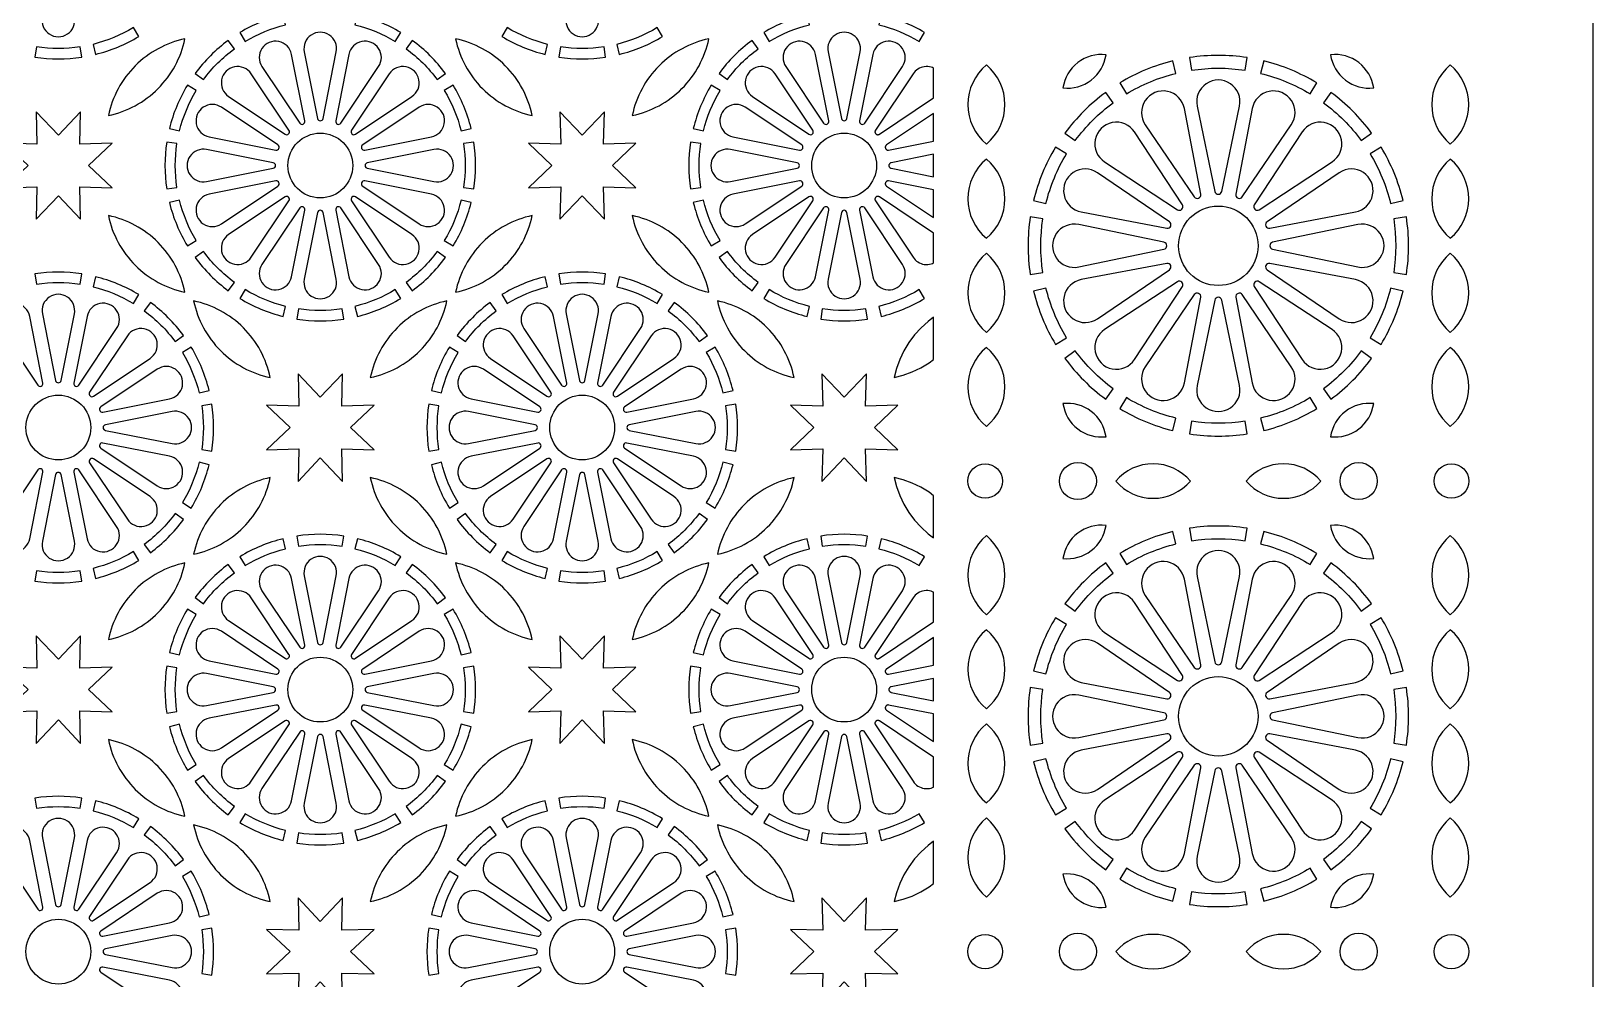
# Model space of a CAD drawing. Header units: millimetres. Extents: x 0 to 1380, y 140 to 1220.
# Drawn here: x 962.8 to 1380.2, y 672.7 to 925.8 of the extents above; entities that cross this region are included whole.
import ezdxf

# ---------------------------------------------------------------- set-up
doc = ezdxf.new("R2010")
doc.units = ezdxf.units.MM
doc.layers.add('CUT', color=1, linetype='CONTINUOUS')

msp = doc.modelspace()

# ---------------------------------------------------------------- linework, layer by layer
at = {"layer": 'CUT'}
for points in [[(0, 1220), (1380.15, 1220), (1380.15, 139.85), (0, 139.85)], [(1204, 915.958), (1203.734, 916.078), (1203.302, 916.22), (1202.859, 916.316), (1202.408, 916.366), (1201.955, 916.368), (1201.503, 916.324), (1201.058, 916.233), (1200.625, 916.096), (1200.209, 915.915), (1199.814, 915.693), (1199.445, 915.429), (1199.103, 915.129), (1198.797, 914.796), (1198.524, 914.431), (1188.442, 899.342), (1188.401, 899.274), (1188.369, 899.204), (1188.343, 899.131), (1188.326, 899.057), (1188.316, 898.98), (1188.313, 898.902), (1188.319, 898.826), (1188.332, 898.751), (1188.353, 898.676), (1188.381, 898.605), (1188.417, 898.537), (1188.46, 898.472), (1188.508, 898.412), (1188.562, 898.358), (1188.622, 898.31), (1188.687, 898.267), (1188.755, 898.231), (1188.826, 898.203), (1188.901, 898.182), (1188.976, 898.169), (1189.052, 898.163), (1189.13, 898.166), (1189.207, 898.176), (1189.281, 898.193), (1189.354, 898.219), (1189.424, 898.251), (1189.492, 898.292), (1204, 907.986)], [(984.442, 895.876), (975.793, 895.643), (976.026, 904.292), (970.075, 898.011), (964.124, 904.292), (964.357, 895.643), (955.708, 895.876), (961.989, 889.925), (955.708, 883.974), (964.357, 884.207), (964.124, 875.558), (970.075, 881.839), (976.026, 875.558), (975.793, 884.207), (984.442, 883.974), (978.161, 889.925)], [(1124.442, 895.876), (1115.793, 895.643), (1116.026, 904.292), (1110.075, 898.011), (1104.124, 904.292), (1104.357, 895.643), (1095.708, 895.876), (1101.989, 889.925), (1095.708, 883.974), (1104.357, 884.207), (1104.124, 875.558), (1110.075, 881.839), (1116.026, 875.558), (1115.793, 884.207), (1124.442, 883.974), (1118.161, 889.925)], [(1204, 903.837), (1191.408, 895.423), (1191.345, 895.376), (1191.289, 895.324), (1191.237, 895.266), (1191.192, 895.204), (1191.154, 895.137), (1191.122, 895.066), (1191.097, 894.994), (1191.081, 894.919), (1191.072, 894.842), (1191.071, 894.766), (1191.077, 894.688), (1191.092, 894.613), (1191.114, 894.539), (1191.144, 894.468), (1191.18, 894.4), (1191.224, 894.337), (1191.273, 894.278), (1191.329, 894.224), (1191.389, 894.176), (1191.453, 894.135), (1191.522, 894.101), (1191.594, 894.073), (1191.669, 894.053), (1191.744, 894.041), (1191.821, 894.036), (1191.898, 894.04), (1191.976, 894.051), (1204, 896.443)], [(1204, 892.926), (1192.65, 890.668), (1192.573, 890.648), (1192.5, 890.622), (1192.431, 890.588), (1192.366, 890.548), (1192.305, 890.501), (1192.249, 890.448), (1192.198, 890.39), (1192.155, 890.327), (1192.116, 890.26), (1192.086, 890.189), (1192.063, 890.115), (1192.047, 890.041), (1192.04, 889.963), (1192.04, 889.887), (1192.047, 889.809), (1192.063, 889.735), (1192.086, 889.661), (1192.116, 889.59), (1192.155, 889.523), (1192.198, 889.46), (1192.249, 889.402), (1192.305, 889.349), (1192.366, 889.302), (1192.431, 889.262), (1192.5, 889.228), (1192.573, 889.202), (1192.65, 889.182), (1204, 886.924)], [(1204, 883.407), (1191.976, 885.799), (1191.898, 885.81), (1191.821, 885.814), (1191.744, 885.809), (1191.669, 885.797), (1191.594, 885.777), (1191.522, 885.749), (1191.453, 885.715), (1191.389, 885.674), (1191.329, 885.626), (1191.273, 885.572), (1191.224, 885.513), (1191.18, 885.45), (1191.144, 885.382), (1191.114, 885.311), (1191.092, 885.237), (1191.077, 885.162), (1191.071, 885.084), (1191.072, 885.008), (1191.081, 884.931), (1191.097, 884.856), (1191.122, 884.784), (1191.154, 884.713), (1191.192, 884.646), (1191.237, 884.584), (1191.289, 884.526), (1191.345, 884.474), (1191.408, 884.427), (1204, 876.013)], [(1204, 871.864), (1189.492, 881.558), (1189.424, 881.599), (1189.354, 881.631), (1189.281, 881.657), (1189.207, 881.674), (1189.13, 881.684), (1189.052, 881.687), (1188.976, 881.681), (1188.901, 881.668), (1188.826, 881.647), (1188.755, 881.619), (1188.687, 881.583), (1188.622, 881.54), (1188.562, 881.492), (1188.508, 881.438), (1188.46, 881.378), (1188.417, 881.313), (1188.381, 881.245), (1188.353, 881.174), (1188.332, 881.099), (1188.319, 881.024), (1188.313, 880.948), (1188.316, 880.87), (1188.326, 880.793), (1188.343, 880.719), (1188.369, 880.646), (1188.401, 880.576), (1188.442, 880.508), (1198.524, 865.419), (1198.797, 865.054), (1199.103, 864.721), (1199.445, 864.421), (1199.814, 864.157), (1200.209, 863.935), (1200.625, 863.754), (1201.058, 863.617), (1201.503, 863.526), (1201.955, 863.482), (1202.408, 863.484), (1202.859, 863.534), (1203.302, 863.63), (1203.734, 863.772), (1204, 863.892)], [(1204, 849.394), (1202.534, 848.303), (1200.629, 846.576), (1198.901, 844.67), (1197.366, 842.607), (1196.038, 840.405), (1194.93, 838.084), (1194.053, 835.667), (1193.445, 833.295), (1195.817, 833.903), (1198.234, 834.78), (1200.555, 835.888), (1202.757, 837.216), (1204, 838.141)], [(1054.442, 825.876), (1045.793, 825.643), (1046.026, 834.292), (1040.075, 828.011), (1034.124, 834.292), (1034.357, 825.643), (1025.708, 825.876), (1031.989, 819.925), (1025.708, 813.974), (1034.357, 814.207), (1034.124, 805.558), (1040.075, 811.839), (1046.026, 805.558), (1045.793, 814.207), (1054.442, 813.974), (1048.161, 819.925)], [(1194.442, 825.876), (1185.793, 825.643), (1186.026, 834.292), (1180.075, 828.011), (1174.124, 834.292), (1174.357, 825.643), (1165.708, 825.876), (1171.989, 819.925), (1165.708, 813.974), (1174.357, 814.207), (1174.124, 805.558), (1180.075, 811.839), (1186.026, 805.558), (1185.793, 814.207), (1194.442, 813.974), (1188.161, 819.925)], [(1204, 801.709), (1202.757, 802.634), (1200.555, 803.962), (1198.234, 805.07), (1195.817, 805.947), (1193.445, 806.555), (1194.053, 804.183), (1194.93, 801.766), (1196.038, 799.445), (1197.366, 797.243), (1198.901, 795.18), (1200.629, 793.274), (1202.534, 791.547), (1204, 790.456)], [(1204, 775.958), (1203.734, 776.078), (1203.302, 776.22), (1202.859, 776.316), (1202.408, 776.366), (1201.955, 776.368), (1201.503, 776.324), (1201.058, 776.233), (1200.625, 776.096), (1200.209, 775.915), (1199.814, 775.693), (1199.445, 775.429), (1199.103, 775.129), (1198.797, 774.796), (1198.524, 774.431), (1188.442, 759.342), (1188.401, 759.274), (1188.369, 759.204), (1188.343, 759.131), (1188.326, 759.057), (1188.316, 758.98), (1188.313, 758.902), (1188.319, 758.826), (1188.332, 758.751), (1188.353, 758.676), (1188.381, 758.605), (1188.417, 758.537), (1188.46, 758.472), (1188.508, 758.412), (1188.562, 758.358), (1188.622, 758.31), (1188.687, 758.267), (1188.755, 758.231), (1188.826, 758.203), (1188.901, 758.182), (1188.976, 758.169), (1189.052, 758.163), (1189.13, 758.166), (1189.207, 758.176), (1189.281, 758.193), (1189.354, 758.219), (1189.424, 758.251), (1189.492, 758.292), (1204, 767.986)], [(984.442, 755.876), (975.793, 755.643), (976.026, 764.292), (970.075, 758.011), (964.124, 764.292), (964.357, 755.643), (955.708, 755.876), (961.989, 749.925), (955.708, 743.974), (964.357, 744.207), (964.124, 735.558), (970.075, 741.839), (976.026, 735.558), (975.793, 744.207), (984.442, 743.974), (978.161, 749.925)], [(1124.442, 755.876), (1115.793, 755.643), (1116.026, 764.292), (1110.075, 758.011), (1104.124, 764.292), (1104.357, 755.643), (1095.708, 755.876), (1101.989, 749.925), (1095.708, 743.974), (1104.357, 744.207), (1104.124, 735.558), (1110.075, 741.839), (1116.026, 735.558), (1115.793, 744.207), (1124.442, 743.974), (1118.161, 749.925)], [(1204, 763.837), (1191.408, 755.423), (1191.345, 755.376), (1191.289, 755.324), (1191.237, 755.266), (1191.192, 755.204), (1191.154, 755.137), (1191.122, 755.066), (1191.097, 754.994), (1191.081, 754.919), (1191.072, 754.842), (1191.071, 754.766), (1191.077, 754.688), (1191.092, 754.613), (1191.114, 754.539), (1191.144, 754.468), (1191.18, 754.4), (1191.224, 754.337), (1191.273, 754.278), (1191.329, 754.224), (1191.389, 754.176), (1191.453, 754.135), (1191.522, 754.101), (1191.594, 754.073), (1191.669, 754.053), (1191.744, 754.041), (1191.821, 754.036), (1191.898, 754.04), (1191.976, 754.051), (1204, 756.443)], [(1204, 752.926), (1192.65, 750.668), (1192.573, 750.648), (1192.5, 750.622), (1192.431, 750.588), (1192.366, 750.548), (1192.305, 750.501), (1192.249, 750.448), (1192.198, 750.39), (1192.155, 750.327), (1192.116, 750.26), (1192.086, 750.189), (1192.063, 750.115), (1192.047, 750.041), (1192.04, 749.963), (1192.04, 749.887), (1192.047, 749.809), (1192.063, 749.735), (1192.086, 749.661), (1192.116, 749.59), (1192.155, 749.523), (1192.198, 749.46), (1192.249, 749.402), (1192.305, 749.349), (1192.366, 749.302), (1192.431, 749.262), (1192.5, 749.228), (1192.573, 749.202), (1192.65, 749.182), (1204, 746.924)], [(1204, 743.407), (1191.976, 745.799), (1191.898, 745.81), (1191.821, 745.814), (1191.744, 745.809), (1191.669, 745.797), (1191.594, 745.777), (1191.522, 745.749), (1191.453, 745.715), (1191.389, 745.674), (1191.329, 745.626), (1191.273, 745.572), (1191.224, 745.513), (1191.18, 745.45), (1191.144, 745.382), (1191.114, 745.311), (1191.092, 745.237), (1191.077, 745.162), (1191.071, 745.084), (1191.072, 745.008), (1191.081, 744.931), (1191.097, 744.856), (1191.122, 744.784), (1191.154, 744.713), (1191.192, 744.646), (1191.237, 744.584), (1191.289, 744.526), (1191.345, 744.474), (1191.408, 744.427), (1204, 736.013)], [(1204, 731.864), (1189.492, 741.558), (1189.424, 741.599), (1189.354, 741.631), (1189.281, 741.657), (1189.207, 741.674), (1189.13, 741.684), (1189.052, 741.687), (1188.976, 741.681), (1188.901, 741.668), (1188.826, 741.647), (1188.755, 741.619), (1188.687, 741.583), (1188.622, 741.54), (1188.562, 741.492), (1188.508, 741.438), (1188.46, 741.378), (1188.417, 741.313), (1188.381, 741.245), (1188.353, 741.174), (1188.332, 741.099), (1188.319, 741.024), (1188.313, 740.948), (1188.316, 740.87), (1188.326, 740.793), (1188.343, 740.719), (1188.369, 740.646), (1188.401, 740.576), (1188.442, 740.508), (1198.524, 725.419), (1198.797, 725.054), (1199.103, 724.721), (1199.445, 724.421), (1199.814, 724.157), (1200.209, 723.935), (1200.625, 723.754), (1201.058, 723.617), (1201.503, 723.526), (1201.955, 723.482), (1202.408, 723.484), (1202.859, 723.534), (1203.302, 723.63), (1203.734, 723.772), (1204, 723.892)], [(1204, 709.394), (1202.534, 708.303), (1200.629, 706.576), (1198.901, 704.67), (1197.366, 702.607), (1196.038, 700.405), (1194.93, 698.084), (1194.053, 695.667), (1193.445, 693.295), (1195.817, 693.903), (1198.234, 694.78), (1200.555, 695.888), (1202.757, 697.216), (1204, 698.141)], [(1048.161, 679.925), (1054.442, 685.876), (1045.793, 685.643), (1046.026, 694.292), (1040.075, 688.011), (1034.124, 694.292), (1034.357, 685.643), (1025.708, 685.876), (1031.989, 679.925), (1025.708, 673.974), (1034.357, 674.207), (1034.124, 665.558), (1040.075, 671.839), (1046.026, 665.558), (1045.793, 674.207), (1054.442, 673.974)], [(1188.161, 679.925), (1194.442, 685.876), (1185.793, 685.643), (1186.026, 694.292), (1180.075, 688.011), (1174.124, 694.292), (1174.357, 685.643), (1165.708, 685.876), (1171.989, 679.925), (1165.708, 673.974), (1174.357, 674.207), (1174.124, 665.558), (1180.075, 671.839), (1186.026, 665.558), (1185.793, 674.207), (1194.442, 673.974)]]:
    msp.add_lwpolyline(points, close=True, dxfattribs=at)
for points in [[(969.333, 947.352), (965.792, 929.549, 1.2185037), (974.358, 929.549), (970.817, 947.352, 0.8206783)], [(1109.333, 947.352), (1105.792, 929.549, 1.2185037), (1114.358, 929.549), (1110.817, 947.352, 0.8206783)], [(979.988, 919.622, 0.0759046), (991.564, 924.416), (990.131, 926.775, -0.0758398), (979.334, 922.303)], [(1030.162, 930.228, 0.0759046), (1018.586, 925.434), (1020.019, 923.075, -0.0758398), (1030.816, 927.547)], [(1061.564, 925.434, 0.0759046), (1049.988, 930.228), (1049.334, 927.547, -0.0758398), (1060.131, 923.075)], [(1088.586, 924.416, 0.0759046), (1100.162, 919.622), (1100.816, 922.303, -0.0758398), (1090.019, 926.775)], [(1119.988, 919.622, 0.0759046), (1131.564, 924.416), (1130.131, 926.775, -0.0758398), (1119.334, 922.303)], [(1170.162, 930.228, 0.0759046), (1158.586, 925.434), (1160.019, 923.075, -0.0758398), (1170.816, 927.547)], [(1201.564, 925.434, 0.0759046), (1189.988, 930.228), (1189.334, 927.547, -0.0758398), (1200.131, 923.075)], [(990.629, 916.576, 0.1456685), (983.438, 903.288, 0.1456685), (996.726, 910.479, 0.1456685), (1003.917, 923.767, 0.1456685)], [(1015.493, 923.367, 0.0759044), (1006.633, 914.507), (1008.86, 912.877, -0.0758399), (1017.123, 921.14)], [(1035.949, 901.824), (1032.408, 919.627, 1.2185033), (1024.493, 916.349), (1034.578, 901.257, 0.8206798)], [(1040.817, 902.498), (1044.358, 920.301, 1.2185037), (1035.792, 920.301), (1039.333, 902.498, 0.8206783)], [(1045.572, 901.257), (1055.657, 916.349, 1.2185033), (1047.742, 919.627), (1044.201, 901.824, 0.8206798)], [(1073.517, 914.507, 0.0759044), (1064.657, 923.367), (1063.027, 921.14, -0.0758399), (1071.29, 912.877)], [(1083.424, 910.479, 0.1456685), (1096.712, 903.288, 0.1456685), (1089.521, 916.576, 0.1456685), (1076.233, 923.767, 0.1456685)], [(1130.629, 916.576, 0.1456685), (1123.438, 903.288, 0.1456685), (1136.726, 910.479, 0.1456685), (1143.917, 923.767, 0.1456685)], [(1155.493, 923.367, 0.0759044), (1146.633, 914.507), (1148.86, 912.877, -0.0758399), (1157.123, 921.14)], [(1175.949, 901.824), (1172.408, 919.627, 1.2185033), (1164.493, 916.349), (1174.578, 901.257, 0.8206798)], [(1180.817, 902.498), (1184.358, 920.301, 1.2185037), (1175.792, 920.301), (1179.333, 902.498, 0.8206783)], [(1185.572, 901.257), (1195.657, 916.349, 1.2185033), (1187.742, 919.627), (1184.201, 901.824, 0.8206798)], [(963.811, 918.896, 0.0759046), (976.339, 918.896), (975.918, 921.623, -0.0758397), (964.232, 921.623)], [(1103.811, 918.896, 0.0759046), (1116.339, 918.896), (1115.918, 921.623, -0.0758397), (1104.232, 921.623)], [(1250.077, 919.513, 0.1947317), (1242.526, 917.424, 0.1947318), (1238.554, 910.669, 0.1947317), (1246.105, 912.758, 0.1947318)], [(1272.906, 915.382, -0.0760181), (1287.244, 915.382), (1287.766, 918.756, 0.0760714), (1272.384, 918.756)], [(1321.596, 910.669, 0.1947318), (1317.624, 917.424, 0.1947317), (1310.073, 919.513, 0.1947318), (1314.045, 912.758, 0.1947317)], [(1031.71, 899.34), (1021.625, 914.432, 1.2185039), (1015.568, 908.375), (1030.66, 898.29, 0.8206772)], [(1049.49, 898.29), (1064.582, 908.375, 1.2185039), (1058.525, 914.432), (1048.44, 899.34, 0.8206772)], [(1171.71, 899.34), (1161.625, 914.432, 1.2185039), (1155.568, 908.375), (1170.66, 898.29, 0.8206772)], [(1218.1, 895.636, 0.2224801), (1223.05, 906.211, 0.2224801), (1218.1, 916.785, 0.2224801), (1213.15, 906.211, 0.2224801)], [(1255.509, 909.069, -0.0760181), (1268.756, 914.557), (1267.947, 917.874, 0.0760714), (1253.736, 911.987)], [(1291.394, 914.557, -0.0760181), (1304.641, 909.069), (1306.414, 911.987, 0.0760714), (1292.203, 917.874)], [(1342.05, 895.636, 0.2224801), (1347, 906.211, 0.2224801), (1342.05, 916.785, 0.2224801), (1337.1, 906.211, 0.2224801)], [(1004.566, 911.414, 0.0759046), (999.772, 899.838), (1002.453, 899.184, -0.0758398), (1006.925, 909.981)], [(1080.378, 899.838, 0.0759046), (1075.584, 911.414), (1073.225, 909.981, -0.0758398), (1077.697, 899.184)], [(1144.566, 911.414, 0.0759046), (1139.772, 899.838), (1142.453, 899.184, -0.0758398), (1146.925, 909.981)], [(1275.372, 882.264), (1271.027, 905.141, 1.2293119), (1260.561, 900.806), (1273.665, 881.557, 0.8134632)], [(1280.999, 883.016), (1285.739, 905.814, 1.229312), (1274.411, 905.814), (1279.151, 883.016, 0.8134629)], [(1286.485, 881.557), (1299.589, 900.806, 1.2293119), (1289.123, 905.141), (1284.778, 882.264, 0.8134632)], [(1028.743, 895.422), (1013.651, 905.507, 1.2185033), (1010.373, 897.592), (1028.176, 894.051, 0.8206798)], [(1051.974, 894.051), (1069.777, 897.592, 1.2185033), (1066.499, 905.507), (1051.407, 895.422, 0.8206798)], [(1168.743, 895.422), (1153.651, 905.507, 1.2185033), (1150.373, 897.592), (1168.176, 894.051, 0.8206798)], [(1241.852, 896.58, -0.0760181), (1251.991, 906.719), (1249.975, 909.474, 0.0760714), (1239.098, 898.597)], [(1308.159, 906.719, -0.0760181), (1318.298, 896.58), (1321.052, 898.597, 0.0760714), (1310.175, 909.474)], [(1270.461, 879.417), (1257.692, 898.889, 1.229312), (1249.682, 890.879), (1269.155, 878.11, 0.8134629)], [(1290.995, 878.11), (1310.468, 890.879, 1.229312), (1302.458, 898.889), (1289.689, 879.417, 0.8134629)], [(999.046, 896.189, 0.0759046), (999.046, 883.661), (1001.773, 884.082, -0.0758397), (1001.773, 895.768)], [(1027.502, 890.667), (1009.699, 894.208, 1.2185037), (1009.699, 885.642), (1027.502, 889.183, 0.8206783)], [(1052.648, 889.183), (1070.451, 885.642, 1.2185037), (1070.451, 894.208), (1052.648, 890.667, 0.8206783)], [(1081.104, 883.661, 0.0759046), (1081.104, 896.189), (1078.377, 895.768, -0.0758397), (1078.377, 884.082)], [(1139.046, 896.189, 0.0759046), (1139.046, 883.661), (1141.773, 884.082, -0.0758397), (1141.773, 895.768)], [(1167.502, 890.667), (1149.699, 894.208, 1.2185037), (1149.699, 885.642), (1167.502, 889.183, 0.8206783)], [(1234.015, 879.815, -0.0760181), (1239.502, 893.063), (1236.584, 894.836, 0.0760714), (1230.698, 880.624)], [(1320.648, 893.063, -0.0760181), (1326.135, 879.815), (1329.452, 880.624, 0.0760714), (1323.566, 894.836)], [(1218.1, 870.493, 0.2224801), (1223.05, 881.068, 0.2224801), (1218.1, 891.642, 0.2224801), (1213.15, 881.068, 0.2224801)], [(1267.014, 874.906), (1247.766, 888.01, 1.2293118), (1243.43, 877.545), (1266.307, 873.2, 0.8134636)], [(1293.843, 873.2), (1316.72, 877.545, 1.2293118), (1312.384, 888.01), (1293.136, 874.906, 0.8134636)], [(1342.05, 870.493, 0.2224801), (1347, 881.068, 0.2224801), (1342.05, 891.642, 0.2224801), (1337.1, 881.068, 0.2224801)], [(1028.176, 885.799), (1010.373, 882.258, 1.2185033), (1013.651, 874.343), (1028.743, 884.428, 0.8206798)], [(1051.407, 884.428), (1066.499, 874.343, 1.2185033), (1069.777, 882.258), (1051.974, 885.799, 0.8206798)], [(1168.176, 885.799), (1150.373, 882.258, 1.2185033), (1153.651, 874.343), (1168.743, 884.428, 0.8206798)], [(999.772, 880.012, 0.0759046), (1004.566, 868.436), (1006.925, 869.869, -0.0758398), (1002.453, 880.666)], [(1030.66, 881.56), (1015.568, 871.475, 1.2185039), (1021.625, 865.418), (1031.71, 880.51, 0.8206772)], [(1048.44, 880.51), (1058.525, 865.418, 1.2185039), (1064.582, 871.475), (1049.49, 881.56, 0.8206772)], [(1075.584, 868.436, 0.0759046), (1080.378, 880.012), (1077.697, 880.666, -0.0758398), (1073.225, 869.869)], [(1139.772, 880.012, 0.0759046), (1144.566, 868.436), (1146.925, 869.869, -0.0758398), (1142.453, 880.666)], [(1170.66, 881.56), (1155.568, 871.475, 1.2185039), (1161.625, 865.418), (1171.71, 880.51, 0.8206772)], [(996.726, 869.371, 0.1456685), (983.438, 876.562, 0.1456685), (990.629, 863.274, 0.1456685), (1003.917, 856.083, 0.1456685)], [(1034.578, 878.593), (1024.493, 863.501, 1.2185033), (1032.408, 860.223), (1035.949, 878.026, 0.8206798)], [(1039.333, 877.352), (1035.792, 859.549, 1.2185037), (1044.358, 859.549), (1040.817, 877.352, 0.8206783)], [(1044.201, 878.026), (1047.742, 860.223, 1.2185033), (1055.657, 863.501), (1045.572, 878.593, 0.8206798)], [(1089.521, 863.274, 0.1456685), (1096.712, 876.562, 0.1456685), (1083.424, 869.371, 0.1456685), (1076.233, 856.083, 0.1456685)], [(1136.726, 869.371, 0.1456685), (1123.438, 876.562, 0.1456685), (1130.629, 863.274, 0.1456685), (1143.917, 856.083, 0.1456685)], [(1174.578, 878.593), (1164.493, 863.501, 1.2185033), (1172.408, 860.223), (1175.949, 878.026, 0.8206798)], [(1179.333, 877.352), (1175.792, 859.549, 1.2185037), (1184.358, 859.549), (1180.817, 877.352, 0.8206783)], [(1184.201, 878.026), (1187.742, 860.223, 1.2185033), (1195.657, 863.501), (1185.572, 878.593, 0.8206798)], [(1233.189, 861.327, -0.076018), (1233.189, 875.666), (1229.815, 876.187, 0.0760715), (1229.815, 860.806)], [(1265.556, 869.421), (1242.757, 874.161, 1.229312), (1242.757, 862.832), (1265.556, 867.572, 0.8134626)], [(1294.594, 867.572), (1317.393, 862.832, 1.229312), (1317.393, 874.161), (1294.594, 869.421, 0.8134626)], [(1326.961, 875.666, -0.076018), (1326.961, 861.327), (1330.335, 860.806, 0.0760715), (1330.335, 876.187)], [(1006.633, 865.343, 0.0759044), (1015.493, 856.483), (1017.123, 858.71, -0.0758399), (1008.86, 866.973)], [(1064.657, 856.483, 0.0759044), (1073.517, 865.343), (1071.29, 866.973, -0.0758399), (1063.027, 858.71)], [(1146.633, 865.343, 0.0759044), (1155.493, 856.483), (1157.123, 858.71, -0.0758399), (1148.86, 866.973)], [(1218.1, 845.351, 0.2224801), (1223.05, 855.925, 0.2224801), (1218.1, 866.499, 0.2224801), (1213.15, 855.925, 0.2224801)], [(1342.05, 845.351, 0.2224801), (1347, 855.925, 0.2224801), (1342.05, 866.499, 0.2224801), (1337.1, 855.925, 0.2224801)], [(976.339, 860.954, 0.0759046), (963.811, 860.954), (964.232, 858.227, -0.0758397), (975.918, 858.227)], [(991.564, 855.434, 0.0759046), (979.988, 860.228), (979.334, 857.547, -0.0758398), (990.131, 853.075)], [(1100.162, 860.228, 0.0759046), (1088.586, 855.434), (1090.019, 853.075, -0.0758398), (1100.816, 857.547)], [(1116.339, 860.954, 0.0759046), (1103.811, 860.954), (1104.232, 858.227, -0.0758397), (1115.918, 858.227)], [(1131.564, 855.434, 0.0759046), (1119.988, 860.228), (1119.334, 857.547, -0.0758398), (1130.131, 853.075)], [(1266.307, 863.793), (1243.43, 859.448, 1.2293118), (1247.766, 848.983), (1267.014, 862.087, 0.8134636)], [(1293.136, 862.087), (1312.384, 848.983, 1.2293118), (1316.72, 859.448), (1293.843, 863.793, 0.8134636)], [(970.817, 832.498), (974.358, 850.301, 1.2185037), (965.792, 850.301), (969.333, 832.498, 0.8206783)], [(1018.586, 854.416, 0.0759046), (1030.162, 849.622), (1030.816, 852.303, -0.0758398), (1020.019, 856.775)], [(1049.988, 849.622, 0.0759046), (1061.564, 854.416), (1060.131, 856.775, -0.0758398), (1049.334, 852.303)], [(1110.817, 832.498), (1114.358, 850.301, 1.2185037), (1105.792, 850.301), (1109.333, 832.498, 0.8206783)], [(1158.586, 854.416, 0.0759046), (1170.162, 849.622), (1170.816, 852.303, -0.0758398), (1160.019, 856.775)], [(1189.988, 849.622, 0.0759046), (1201.564, 854.416), (1200.131, 856.775, -0.0758398), (1189.334, 852.303)], [(1239.502, 843.93, -0.0760181), (1234.015, 857.178), (1230.698, 856.369, 0.0760714), (1236.584, 842.157)], [(1269.155, 858.882), (1249.682, 846.113, 1.229312), (1257.692, 838.104), (1270.461, 857.576, 0.8134629)], [(1273.665, 855.436), (1260.561, 836.187, 1.2293119), (1271.027, 831.852), (1275.372, 854.729, 0.8134632)], [(1284.778, 854.729), (1289.123, 831.852, 1.2293119), (1299.589, 836.187), (1286.485, 855.436, 0.8134632)], [(1289.689, 857.576), (1302.458, 838.104, 1.229312), (1310.468, 846.113), (1290.995, 858.882, 0.8134629)], [(1326.135, 857.178, -0.0760181), (1320.648, 843.93), (1323.566, 842.157, 0.0760714), (1329.452, 856.369)], [(965.949, 831.824), (962.408, 849.627, 1.2185033), (954.493, 846.349), (964.578, 831.257, 0.8206798)], [(975.572, 831.257), (985.657, 846.349, 1.2185033), (977.742, 849.627), (974.201, 831.824, 0.8206798)], [(1003.517, 844.507, 0.0759044), (994.657, 853.367), (993.027, 851.14, -0.0758399), (1001.29, 842.877)], [(1013.424, 840.479, 0.1456685), (1026.712, 833.288, 0.1456685), (1019.521, 846.576, 0.1456685), (1006.233, 853.767, 0.1456685)], [(1033.811, 848.896, 0.0759046), (1046.339, 848.896), (1045.918, 851.623, -0.0758397), (1034.232, 851.623)], [(1060.629, 846.576, 0.1456685), (1053.438, 833.288, 0.1456685), (1066.726, 840.479, 0.1456685), (1073.917, 853.767, 0.1456685)], [(1085.493, 853.367, 0.0759044), (1076.633, 844.507), (1078.86, 842.877, -0.0758399), (1087.123, 851.14)], [(1105.949, 831.824), (1102.408, 849.627, 1.2185033), (1094.493, 846.349), (1104.578, 831.257, 0.8206798)], [(1115.572, 831.257), (1125.657, 846.349, 1.2185033), (1117.742, 849.627), (1114.201, 831.824, 0.8206798)], [(1143.517, 844.507, 0.0759044), (1134.657, 853.367), (1133.027, 851.14, -0.0758399), (1141.29, 842.877)], [(1153.424, 840.479, 0.1456685), (1166.712, 833.288, 0.1456685), (1159.521, 846.576, 0.1456685), (1146.233, 853.767, 0.1456685)], [(1173.811, 848.896, 0.0759046), (1186.339, 848.896), (1185.918, 851.623, -0.0758397), (1174.232, 851.623)], [(1279.151, 853.977), (1274.411, 831.179, 1.229312), (1285.739, 831.179), (1280.999, 853.977, 0.8134629)], [(979.49, 828.29), (994.582, 838.375, 1.2185039), (988.525, 844.432), (978.44, 829.34, 0.8206772)], [(1101.71, 829.34), (1091.625, 844.432, 1.2185039), (1085.568, 838.375), (1100.66, 828.29, 0.8206772)], [(1119.49, 828.29), (1134.582, 838.375, 1.2185039), (1128.525, 844.432), (1118.44, 829.34, 0.8206772)], [(1010.378, 829.838, 0.0759046), (1005.584, 841.414), (1003.225, 839.981, -0.0758398), (1007.697, 829.184)], [(1074.566, 841.414, 0.0759046), (1069.772, 829.838), (1072.453, 829.184, -0.0758398), (1076.925, 839.981)], [(1150.378, 829.838, 0.0759046), (1145.584, 841.414), (1143.225, 839.981, -0.0758398), (1147.697, 829.184)], [(1218.1, 820.208, 0.2224801), (1223.05, 830.782, 0.2224801), (1218.1, 841.357, 0.2224801), (1213.15, 830.782, 0.2224801)], [(1251.991, 830.274, -0.0760181), (1241.852, 840.413), (1239.098, 838.396, 0.0760714), (1249.975, 827.519)], [(1318.298, 840.413, -0.0760181), (1308.159, 830.274), (1310.175, 827.519, 0.0760714), (1321.052, 838.396)], [(1342.05, 820.208, 0.2224801), (1347, 830.782, 0.2224801), (1342.05, 841.357, 0.2224801), (1337.1, 830.782, 0.2224801)], [(981.974, 824.051), (999.777, 827.592, 1.2185033), (996.499, 835.507), (981.407, 825.422, 0.8206798)], [(1098.743, 825.422), (1083.651, 835.507, 1.2185033), (1080.373, 827.592), (1098.176, 824.051, 0.8206798)], [(1121.974, 824.051), (1139.777, 827.592, 1.2185033), (1136.499, 835.507), (1121.407, 825.422, 0.8206798)], [(1238.554, 826.324, 0.1947318), (1242.526, 819.569, 0.1947317), (1250.077, 817.48, 0.1947318), (1246.105, 824.235, 0.1947317)], [(1268.756, 822.436, -0.076018), (1255.509, 827.924), (1253.736, 825.005, 0.0760715), (1267.947, 819.119)], [(1304.641, 827.924, -0.076018), (1291.394, 822.436), (1292.203, 819.119, 0.0760715), (1306.414, 825.005)], [(1310.073, 817.48, 0.1947317), (1317.624, 819.569, 0.1947318), (1321.596, 826.324, 0.1947317), (1314.045, 824.235, 0.1947318)], [(982.648, 819.183), (1000.451, 815.642, 1.2185037), (1000.451, 824.208), (982.648, 820.667, 0.8206783)], [(1011.104, 813.661, 0.0759046), (1011.104, 826.189), (1008.377, 825.768, -0.0758397), (1008.377, 814.082)], [(1069.046, 826.189, 0.0759046), (1069.046, 813.661), (1071.773, 814.082, -0.0758397), (1071.773, 825.768)], [(1097.502, 820.667), (1079.699, 824.208, 1.2185037), (1079.699, 815.642), (1097.502, 819.183, 0.8206783)], [(1122.648, 819.183), (1140.451, 815.642, 1.2185037), (1140.451, 824.208), (1122.648, 820.667, 0.8206783)], [(1151.104, 813.661, 0.0759046), (1151.104, 826.189), (1148.377, 825.768, -0.0758397), (1148.377, 814.082)], [(1287.244, 821.61, -0.0760182), (1272.906, 821.61), (1272.384, 818.237, 0.0760713), (1287.766, 818.237)], [(981.407, 814.428), (996.499, 804.343, 1.2185033), (999.777, 812.258), (981.974, 815.799, 0.8206798)], [(1098.176, 815.799), (1080.373, 812.258, 1.2185033), (1083.651, 804.343), (1098.743, 814.428, 0.8206798)], [(1121.407, 814.428), (1136.499, 804.343, 1.2185033), (1139.777, 812.258), (1121.974, 815.799, 0.8206798)], [(978.44, 810.51), (988.525, 795.418, 1.2185039), (994.582, 801.475), (979.49, 811.56, 0.8206772)], [(1005.584, 798.436, 0.0759046), (1010.378, 810.012), (1007.697, 810.666, -0.0758398), (1003.225, 799.869)], [(1069.772, 810.012, 0.0759046), (1074.566, 798.436), (1076.925, 799.869, -0.0758398), (1072.453, 810.666)], [(1100.66, 811.56), (1085.568, 801.475, 1.2185039), (1091.625, 795.418), (1101.71, 810.51, 0.8206772)], [(1118.44, 810.51), (1128.525, 795.418, 1.2185039), (1134.582, 801.475), (1119.49, 811.56, 0.8206772)], [(1145.584, 798.436, 0.0759046), (1150.378, 810.012), (1147.697, 810.666, -0.0758398), (1143.225, 799.869)], [(1252.703, 805.639, 0.2205825), (1262.655, 801.024, 0.2205825), (1272.607, 805.639, 0.2205825), (1262.655, 810.254, 0.2205825)], [(1287.543, 805.639, 0.2205825), (1297.495, 801.024, 0.2205825), (1307.447, 805.639, 0.2205825), (1297.495, 810.254, 0.2205825)], [(964.578, 808.593), (954.493, 793.501, 1.2185033), (962.408, 790.223), (965.949, 808.026, 0.8206798)], [(969.333, 807.352), (965.792, 789.549, 1.2185037), (974.358, 789.549), (970.817, 807.352, 0.8206783)], [(974.201, 808.026), (977.742, 790.223, 1.2185033), (985.657, 793.501), (975.572, 808.593, 0.8206798)], [(1019.521, 793.274, 0.1456685), (1026.712, 806.562, 0.1456685), (1013.424, 799.371, 0.1456685), (1006.233, 786.083, 0.1456685)], [(1066.726, 799.371, 0.1456685), (1053.438, 806.562, 0.1456685), (1060.629, 793.274, 0.1456685), (1073.917, 786.083, 0.1456685)], [(1104.578, 808.593), (1094.493, 793.501, 1.2185033), (1102.408, 790.223), (1105.949, 808.026, 0.8206798)], [(1109.333, 807.352), (1105.792, 789.549, 1.2185037), (1114.358, 789.549), (1110.817, 807.352, 0.8206783)], [(1114.201, 808.026), (1117.742, 790.223, 1.2185033), (1125.657, 793.501), (1115.572, 808.593, 0.8206798)], [(1159.521, 793.274, 0.1456685), (1166.712, 806.562, 0.1456685), (1153.424, 799.371, 0.1456685), (1146.233, 786.083, 0.1456685)], [(994.657, 786.483, 0.0759044), (1003.517, 795.343), (1001.29, 796.973, -0.0758399), (993.027, 788.71)], [(1076.633, 795.343, 0.0759044), (1085.493, 786.483), (1087.123, 788.71, -0.0758399), (1078.86, 796.973)], [(1134.657, 786.483, 0.0759044), (1143.517, 795.343), (1141.29, 796.973, -0.0758399), (1133.027, 788.71)], [(1250.077, 793.799, 0.1947317), (1242.526, 791.71, 0.1947318), (1238.554, 784.955, 0.1947317), (1246.105, 787.044, 0.1947318)], [(1272.906, 789.668, -0.0760181), (1287.244, 789.668), (1287.766, 793.042, 0.0760714), (1272.384, 793.042)], [(1321.596, 784.955, 0.1947318), (1317.624, 791.71, 0.1947317), (1310.073, 793.799, 0.1947318), (1314.045, 787.044, 0.1947317)], [(1030.162, 790.228, 0.0759046), (1018.586, 785.434), (1020.019, 783.075, -0.0758398), (1030.816, 787.547)], [(1046.339, 790.954, 0.0759046), (1033.811, 790.954), (1034.232, 788.227, -0.0758397), (1045.918, 788.227)], [(1061.564, 785.434, 0.0759046), (1049.988, 790.228), (1049.334, 787.547, -0.0758398), (1060.131, 783.075)], [(1170.162, 790.228, 0.0759046), (1158.586, 785.434), (1160.019, 783.075, -0.0758398), (1170.816, 787.547)], [(1186.339, 790.954, 0.0759046), (1173.811, 790.954), (1174.232, 788.227, -0.0758397), (1185.918, 788.227)], [(1201.564, 785.434, 0.0759046), (1189.988, 790.228), (1189.334, 787.547, -0.0758398), (1200.131, 783.075)], [(1218.1, 769.922, 0.2224801), (1223.05, 780.496, 0.2224801), (1218.1, 791.071, 0.2224801), (1213.15, 780.496, 0.2224801)], [(1255.509, 783.355, -0.076018), (1268.756, 788.842), (1267.947, 792.159, 0.0760714), (1253.736, 786.273)], [(1291.394, 788.842, -0.076018), (1304.641, 783.355), (1306.414, 786.273, 0.0760714), (1292.203, 792.159)], [(1342.05, 769.922, 0.2224801), (1347, 780.496, 0.2224801), (1342.05, 791.071, 0.2224801), (1337.1, 780.496, 0.2224801)], [(979.988, 779.622, 0.0759046), (991.564, 784.416), (990.131, 786.775, -0.0758398), (979.334, 782.303)], [(1040.817, 762.498), (1044.358, 780.301, 1.2185037), (1035.792, 780.301), (1039.333, 762.498, 0.8206783)], [(1088.586, 784.416, 0.0759046), (1100.162, 779.622), (1100.816, 782.303, -0.0758398), (1090.019, 786.775)], [(1119.988, 779.622, 0.0759046), (1131.564, 784.416), (1130.131, 786.775, -0.0758398), (1119.334, 782.303)], [(1180.817, 762.498), (1184.358, 780.301, 1.2185037), (1175.792, 780.301), (1179.333, 762.498, 0.8206783)], [(1280.999, 757.301), (1285.739, 780.1, 1.229312), (1274.411, 780.1), (1279.151, 757.301, 0.8134626)], [(963.811, 778.896, 0.0759046), (976.339, 778.896), (975.918, 781.623, -0.0758397), (964.232, 781.623)], [(990.629, 776.576, 0.1456685), (983.438, 763.288, 0.1456685), (996.726, 770.479, 0.1456685), (1003.917, 783.767, 0.1456685)], [(1015.493, 783.367, 0.0759044), (1006.633, 774.507), (1008.86, 772.877, -0.0758399), (1017.123, 781.14)], [(1035.949, 761.824), (1032.408, 779.627, 1.2185033), (1024.493, 776.349), (1034.578, 761.257, 0.8206798)], [(1045.572, 761.257), (1055.657, 776.349, 1.2185033), (1047.742, 779.627), (1044.201, 761.824, 0.8206798)], [(1073.517, 774.507, 0.0759044), (1064.657, 783.367), (1063.027, 781.14, -0.0758399), (1071.29, 772.877)], [(1083.424, 770.479, 0.1456685), (1096.712, 763.288, 0.1456685), (1089.521, 776.576, 0.1456685), (1076.233, 783.767, 0.1456685)], [(1103.811, 778.896, 0.0759046), (1116.339, 778.896), (1115.918, 781.623, -0.0758397), (1104.232, 781.623)], [(1130.629, 776.576, 0.1456685), (1123.438, 763.288, 0.1456685), (1136.726, 770.479, 0.1456685), (1143.917, 783.767, 0.1456685)], [(1155.493, 783.367, 0.0759044), (1146.633, 774.507), (1148.86, 772.877, -0.0758399), (1157.123, 781.14)], [(1175.949, 761.824), (1172.408, 779.627, 1.2185033), (1164.493, 776.349), (1174.578, 761.257, 0.8206798)], [(1185.572, 761.257), (1195.657, 776.349, 1.2185033), (1187.742, 779.627), (1184.201, 761.824, 0.8206798)], [(1241.852, 770.866, -0.0760181), (1251.991, 781.005), (1249.975, 783.76, 0.0760714), (1239.098, 772.883)], [(1275.372, 756.55), (1271.027, 779.427, 1.2293119), (1260.561, 775.092), (1273.665, 755.843, 0.8134632)], [(1286.485, 755.843), (1299.589, 775.092, 1.2293119), (1289.123, 779.427), (1284.778, 756.55, 0.8134632)], [(1308.159, 781.005, -0.0760181), (1318.298, 770.866), (1321.052, 772.883, 0.0760714), (1310.175, 783.76)], [(1031.71, 759.34), (1021.625, 774.432, 1.2185039), (1015.568, 768.375), (1030.66, 758.29, 0.8206772)], [(1049.49, 758.29), (1064.582, 768.375, 1.2185039), (1058.525, 774.432), (1048.44, 759.34, 0.8206772)], [(1171.71, 759.34), (1161.625, 774.432, 1.2185039), (1155.568, 768.375), (1170.66, 758.29, 0.8206772)], [(1270.461, 753.702), (1257.692, 773.175, 1.2293119), (1249.682, 765.165), (1269.155, 752.396, 0.8134633)], [(1290.995, 752.396), (1310.468, 765.165, 1.2293119), (1302.458, 773.175), (1289.689, 753.702, 0.8134633)], [(1004.566, 771.414, 0.0759046), (999.772, 759.838), (1002.453, 759.184, -0.0758398), (1006.925, 769.981)], [(1080.378, 759.838, 0.0759046), (1075.584, 771.414), (1073.225, 769.981, -0.0758398), (1077.697, 759.184)], [(1144.566, 771.414, 0.0759046), (1139.772, 759.838), (1142.453, 759.184, -0.0758398), (1146.925, 769.981)], [(1234.015, 754.101, -0.0760181), (1239.502, 767.349), (1236.584, 769.122, 0.0760714), (1230.698, 754.91)], [(1320.648, 767.349, -0.0760181), (1326.135, 754.101), (1329.452, 754.91, 0.0760714), (1323.566, 769.122)], [(1028.743, 755.422), (1013.651, 765.507, 1.2185033), (1010.373, 757.592), (1028.176, 754.051, 0.8206798)], [(1051.974, 754.051), (1069.777, 757.592, 1.2185033), (1066.499, 765.507), (1051.407, 755.422, 0.8206798)], [(1168.743, 755.422), (1153.651, 765.507, 1.2185033), (1150.373, 757.592), (1168.176, 754.051, 0.8206798)], [(1218.1, 744.779, 0.2224801), (1223.05, 755.354, 0.2224801), (1218.1, 765.928, 0.2224801), (1213.15, 755.354, 0.2224801)], [(1342.05, 744.779, 0.2224801), (1347, 755.354, 0.2224801), (1342.05, 765.928, 0.2224801), (1337.1, 755.354, 0.2224801)], [(1267.014, 749.192), (1247.766, 762.296, 1.2293118), (1243.43, 751.831), (1266.307, 747.486, 0.8134636)], [(1293.843, 747.486), (1316.72, 751.831, 1.2293118), (1312.384, 762.296), (1293.136, 749.192, 0.8134636)], [(999.046, 756.189, 0.0759046), (999.046, 743.661), (1001.773, 744.082, -0.0758397), (1001.773, 755.768)], [(1081.104, 743.661, 0.0759046), (1081.104, 756.189), (1078.377, 755.768, -0.0758397), (1078.377, 744.082)], [(1139.046, 756.189, 0.0759046), (1139.046, 743.661), (1141.773, 744.082, -0.0758397), (1141.773, 755.768)], [(1027.502, 750.667), (1009.699, 754.208, 1.2185037), (1009.699, 745.642), (1027.502, 749.183, 0.8206783)], [(1052.648, 749.183), (1070.451, 745.642, 1.2185037), (1070.451, 754.208), (1052.648, 750.667, 0.8206783)], [(1167.502, 750.667), (1149.699, 754.208, 1.2185037), (1149.699, 745.642), (1167.502, 749.183, 0.8206783)], [(1233.189, 735.613, -0.0760181), (1233.189, 749.952), (1229.815, 750.473, 0.0760715), (1229.815, 735.091)], [(1265.556, 743.706), (1242.757, 748.447, 1.2293119), (1242.757, 737.118), (1265.556, 741.858, 0.8134633)], [(1294.594, 741.858), (1317.393, 737.118, 1.2293119), (1317.393, 748.447), (1294.594, 743.706, 0.8134633)], [(1326.961, 749.952, -0.0760181), (1326.961, 735.613), (1330.335, 735.091, 0.0760715), (1330.335, 750.473)], [(1028.176, 745.799), (1010.373, 742.258, 1.2185033), (1013.651, 734.343), (1028.743, 744.428, 0.8206798)], [(1051.407, 744.428), (1066.499, 734.343, 1.2185033), (1069.777, 742.258), (1051.974, 745.799, 0.8206798)], [(1168.176, 745.799), (1150.373, 742.258, 1.2185033), (1153.651, 734.343), (1168.743, 744.428, 0.8206798)], [(999.772, 740.012, 0.0759046), (1004.566, 728.436), (1006.925, 729.869, -0.0758398), (1002.453, 740.666)], [(1030.66, 741.56), (1015.568, 731.475, 1.2185039), (1021.625, 725.418), (1031.71, 740.51, 0.8206772)], [(1034.578, 738.593), (1024.493, 723.501, 1.2185033), (1032.408, 720.223), (1035.949, 738.026, 0.8206798)], [(1044.201, 738.026), (1047.742, 720.223, 1.2185033), (1055.657, 723.501), (1045.572, 738.593, 0.8206798)], [(1048.44, 740.51), (1058.525, 725.418, 1.2185039), (1064.582, 731.475), (1049.49, 741.56, 0.8206772)], [(1075.584, 728.436, 0.0759046), (1080.378, 740.012), (1077.697, 740.666, -0.0758398), (1073.225, 729.869)], [(1139.772, 740.012, 0.0759046), (1144.566, 728.436), (1146.925, 729.869, -0.0758398), (1142.453, 740.666)], [(1170.66, 741.56), (1155.568, 731.475, 1.2185039), (1161.625, 725.418), (1171.71, 740.51, 0.8206772)], [(1174.578, 738.593), (1164.493, 723.501, 1.2185033), (1172.408, 720.223), (1175.949, 738.026, 0.8206798)], [(1184.201, 738.026), (1187.742, 720.223, 1.2185033), (1195.657, 723.501), (1185.572, 738.593, 0.8206798)], [(1218.1, 719.636, 0.2224801), (1223.05, 730.211, 0.2224801), (1218.1, 740.785, 0.2224801), (1213.15, 730.211, 0.2224801)], [(1342.05, 719.636, 0.2224801), (1347, 730.211, 0.2224801), (1342.05, 740.785, 0.2224801), (1337.1, 730.211, 0.2224801)], [(996.726, 729.371, 0.1456685), (983.438, 736.562, 0.1456685), (990.629, 723.274, 0.1456685), (1003.917, 716.083, 0.1456685)], [(1039.333, 737.352), (1035.792, 719.549, 1.2185037), (1044.358, 719.549), (1040.817, 737.352, 0.8206783)], [(1089.521, 723.274, 0.1456685), (1096.712, 736.562, 0.1456685), (1083.424, 729.371, 0.1456685), (1076.233, 716.083, 0.1456685)], [(1136.726, 729.371, 0.1456685), (1123.438, 736.562, 0.1456685), (1130.629, 723.274, 0.1456685), (1143.917, 716.083, 0.1456685)], [(1179.333, 737.352), (1175.792, 719.549, 1.2185037), (1184.358, 719.549), (1180.817, 737.352, 0.8206783)], [(1266.307, 738.079), (1243.43, 733.734, 1.2293118), (1247.766, 723.268), (1267.014, 736.372, 0.8134636)], [(1293.136, 736.372), (1312.384, 723.268, 1.2293118), (1316.72, 733.734), (1293.843, 738.079, 0.8134636)], [(1239.502, 718.216, -0.076018), (1234.015, 731.463), (1230.698, 730.654, 0.0760714), (1236.584, 716.443)], [(1269.155, 733.168), (1249.682, 720.399, 1.2293119), (1257.692, 712.389), (1270.461, 731.862, 0.8134633)], [(1289.689, 731.862), (1302.458, 712.389, 1.2293119), (1310.468, 720.399), (1290.995, 733.168, 0.8134633)], [(1326.135, 731.463, -0.076018), (1320.648, 718.216), (1323.566, 716.443, 0.0760714), (1329.452, 730.654)], [(1006.633, 725.343, 0.0759044), (1015.493, 716.483), (1017.123, 718.71, -0.0758399), (1008.86, 726.973)], [(1064.657, 716.483, 0.0759044), (1073.517, 725.343), (1071.29, 726.973, -0.0758399), (1063.027, 718.71)], [(1146.633, 725.343, 0.0759044), (1155.493, 716.483), (1157.123, 718.71, -0.0758399), (1148.86, 726.973)], [(1273.665, 729.721), (1260.561, 710.473, 1.2293118), (1271.027, 706.137), (1275.372, 729.014, 0.8134636)], [(1279.151, 728.263), (1274.411, 705.465, 1.229312), (1285.739, 705.465), (1280.999, 728.263, 0.8134629)], [(1284.778, 729.014), (1289.123, 706.137, 1.2293118), (1299.589, 710.473), (1286.485, 729.721, 0.8134636)], [(976.339, 720.954, 0.0759046), (963.811, 720.954), (964.232, 718.227, -0.0758397), (975.918, 718.227)], [(991.564, 715.434, 0.0759046), (979.988, 720.228), (979.334, 717.547, -0.0758398), (990.131, 713.075)], [(1100.162, 720.228, 0.0759046), (1088.586, 715.434), (1090.019, 713.075, -0.0758398), (1100.816, 717.547)], [(1116.339, 720.954, 0.0759046), (1103.811, 720.954), (1104.232, 718.227, -0.0758397), (1115.918, 718.227)], [(1131.564, 715.434, 0.0759046), (1119.988, 720.228), (1119.334, 717.547, -0.0758398), (1130.131, 713.075)], [(970.817, 692.498), (974.358, 710.301, 1.2185037), (965.792, 710.301), (969.333, 692.498, 0.8206783)], [(1013.424, 700.479, 0.1456685), (1026.712, 693.288, 0.1456685), (1019.521, 706.576, 0.1456685), (1006.233, 713.767, 0.1456685)], [(1018.586, 714.416, 0.0759046), (1030.162, 709.622), (1030.816, 712.303, -0.0758398), (1020.019, 716.775)], [(1049.988, 709.622, 0.0759046), (1061.564, 714.416), (1060.131, 716.775, -0.0758398), (1049.334, 712.303)], [(1060.629, 706.576, 0.1456685), (1053.438, 693.288, 0.1456685), (1066.726, 700.479, 0.1456685), (1073.917, 713.767, 0.1456685)], [(1110.817, 692.498), (1114.358, 710.301, 1.2185037), (1105.792, 710.301), (1109.333, 692.498, 0.8206783)], [(1153.424, 700.479, 0.1456685), (1166.712, 693.288, 0.1456685), (1159.521, 706.576, 0.1456685), (1146.233, 713.767, 0.1456685)], [(1158.586, 714.416, 0.0759046), (1170.162, 709.622), (1170.816, 712.303, -0.0758398), (1160.019, 716.775)], [(1189.988, 709.622, 0.0759046), (1201.564, 714.416), (1200.131, 716.775, -0.0758398), (1189.334, 712.303)], [(1218.1, 694.493, 0.2224801), (1223.05, 705.068, 0.2224801), (1218.1, 715.642, 0.2224801), (1213.15, 705.068, 0.2224801)], [(1251.991, 704.559, -0.0760181), (1241.852, 714.699), (1239.098, 712.682, 0.0760715), (1249.975, 701.805)], [(1318.298, 714.699, -0.0760181), (1308.159, 704.559), (1310.175, 701.805, 0.0760715), (1321.052, 712.682)], [(1342.05, 694.493, 0.2224801), (1347, 705.068, 0.2224801), (1342.05, 715.642, 0.2224801), (1337.1, 705.068, 0.2224801)], [(965.949, 691.824), (962.408, 709.627, 1.2185033), (954.493, 706.349), (964.578, 691.257, 0.8206798)], [(975.572, 691.257), (985.657, 706.349, 1.2185033), (977.742, 709.627), (974.201, 691.824, 0.8206798)], [(1003.517, 704.507, 0.0759044), (994.657, 713.367), (993.027, 711.14, -0.0758399), (1001.29, 702.877)], [(1033.811, 708.896, 0.0759046), (1046.339, 708.896), (1045.918, 711.623, -0.0758397), (1034.232, 711.623)], [(1085.493, 713.367, 0.0759044), (1076.633, 704.507), (1078.86, 702.877, -0.0758399), (1087.123, 711.14)], [(1105.949, 691.824), (1102.408, 709.627, 1.2185033), (1094.493, 706.349), (1104.578, 691.257, 0.8206798)], [(1115.572, 691.257), (1125.657, 706.349, 1.2185033), (1117.742, 709.627), (1114.201, 691.824, 0.8206798)], [(1143.517, 704.507, 0.0759044), (1134.657, 713.367), (1133.027, 711.14, -0.0758399), (1141.29, 702.877)], [(1173.811, 708.896, 0.0759046), (1186.339, 708.896), (1185.918, 711.623, -0.0758397), (1174.232, 711.623)], [(979.49, 688.29), (994.582, 698.375, 1.2185039), (988.525, 704.432), (978.44, 689.34, 0.8206772)], [(1101.71, 689.34), (1091.625, 704.432, 1.2185039), (1085.568, 698.375), (1100.66, 688.29, 0.8206772)], [(1119.49, 688.29), (1134.582, 698.375, 1.2185039), (1128.525, 704.432), (1118.44, 689.34, 0.8206772)], [(1010.378, 689.838, 0.0759046), (1005.584, 701.414), (1003.225, 699.981, -0.0758398), (1007.697, 689.184)], [(1074.566, 701.414, 0.0759046), (1069.772, 689.838), (1072.453, 689.184, -0.0758398), (1076.925, 699.981)], [(1150.378, 689.838, 0.0759046), (1145.584, 701.414), (1143.225, 699.981, -0.0758398), (1147.697, 689.184)], [(1268.756, 696.722, -0.076018), (1255.509, 702.209), (1253.736, 699.291, 0.0760714), (1267.947, 693.405)], [(1304.641, 702.209, -0.076018), (1291.394, 696.722), (1292.203, 693.405, 0.0760714), (1306.414, 699.291)], [(1238.554, 700.609, 0.1947316), (1242.526, 693.855, 0.1947317), (1250.077, 691.765, 0.1947316), (1246.105, 698.52, 0.1947316)], [(1310.073, 691.765, 0.1947317), (1317.624, 693.855, 0.1947316), (1321.596, 700.609, 0.1947316), (1314.045, 698.52, 0.1947316)], [(981.974, 684.051), (999.777, 687.592, 1.2185033), (996.499, 695.507), (981.407, 685.422, 0.8206798)], [(1098.743, 685.422), (1083.651, 695.507, 1.2185033), (1080.373, 687.592), (1098.176, 684.051, 0.8206798)], [(1121.974, 684.051), (1139.777, 687.592, 1.2185033), (1136.499, 695.507), (1121.407, 685.422, 0.8206798)], [(1287.244, 695.896, -0.0760182), (1272.906, 695.896), (1272.384, 692.523, 0.0760713), (1287.766, 692.523)], [(1008.377, 685.768, -0.0758397), (1008.377, 674.082), (1011.104, 673.661, 0.0759046), (1011.104, 686.189)], [(1071.773, 674.082, -0.0758397), (1071.773, 685.768), (1069.046, 686.189, 0.0759046), (1069.046, 673.661)], [(1148.377, 685.768, -0.0758397), (1148.377, 674.082), (1151.104, 673.661, 0.0759046), (1151.104, 686.189)], [(1252.703, 679.925, 0.2205825), (1262.655, 675.31, 0.2205825), (1272.607, 679.925, 0.2205825), (1262.655, 684.54, 0.2205825)], [(1287.543, 679.925, 0.2205825), (1297.495, 675.31, 0.2205825), (1307.447, 679.925, 0.2205825), (1297.495, 684.54, 0.2205825)], [(982.648, 679.183), (1000.451, 675.642, 1.2185037), (1000.451, 684.208), (982.648, 680.667, 0.8206783)], [(1097.502, 680.667), (1079.699, 684.208, 1.2185037), (1079.699, 675.642), (1097.502, 679.183, 0.8206783)], [(1122.648, 679.183), (1140.451, 675.642, 1.2185037), (1140.451, 684.208), (1122.648, 680.667, 0.8206783)], [(981.407, 674.428), (996.499, 664.343, 1.2185033), (999.777, 672.258), (981.974, 675.799, 0.8206798)], [(1098.176, 675.799), (1080.373, 672.258, 1.2185033), (1083.651, 664.343), (1098.743, 674.428, 0.8206798)], [(1121.407, 674.428), (1136.499, 664.343, 1.2185033), (1139.777, 672.258), (1121.974, 675.799, 0.8206798)]]:
    msp.add_lwpolyline(points, format="xyb", close=True, dxfattribs=at)
for centre, radius in [((1040.075, 889.925), 8.657), ((1180.075, 889.925), 8.657), ((1280.075, 868.496), 10.618), ((970.075, 819.925), 8.657), ((1110.075, 819.925), 8.657), ((1217.765, 805.639), 4.615), ((1242.555, 805.639), 4.95), ((1317.595, 805.639), 4.95), ((1342.385, 805.639), 4.615), ((1040.075, 749.925), 8.657), ((1180.075, 749.925), 8.657), ((1280.075, 742.782), 10.618), ((970.075, 679.925), 8.657), ((1110.075, 679.925), 8.657), ((1217.765, 679.925), 4.615), ((1242.555, 679.925), 4.95), ((1317.595, 679.925), 4.95), ((1342.385, 679.925), 4.615)]:
    msp.add_circle(centre, radius, dxfattribs=at)

doc.saveas('drawing.dxf')
